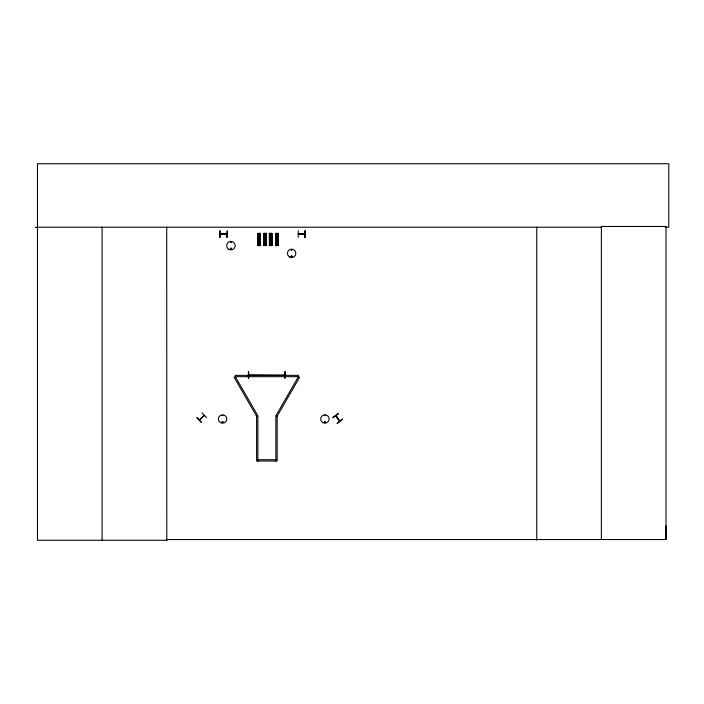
<?xml version="1.0" encoding="UTF-8"?>
<svg xmlns="http://www.w3.org/2000/svg" width="704" height="704" viewBox="0 0 704 704"><rect width="100%" height="100%" fill="white"/><g stroke="black" fill="none" stroke-linecap="round" stroke-linejoin="round"><path stroke-width="1.06" d="M665.509 227.207L668.8 227.207L668.8 163.733L37.47 163.733L37.47 540.267L166.813 540.267L166.725 539.528L665.993 539.528L666.09 525.914M231.299 248.89C230.666 247.139 230.182 250.316 231.361 248.785M231.563 248.785C228.853 250.738 231.211 246.875 231.334 248.362M222.218 415.492L222.939 415.58L222.262 415.404M222.966 422.233C221.716 420.578 222.71 423.914 222.904 421.802M291.016 256.335C292.142 258.676 292.486 254.725 291.122 256.203M292.081 256.626C291.28 254.98 291.086 257.77 291.993 256.705M325.266 415.58L324.65 415.228L325.072 415.774M325.494 422.286C323.726 419.874 325.054 424.653 325.336 421.696M335.711 415.941L339.618 421.247M335.958 416.337C335.35 413.336 340.877 423.078 339.478 420.596M231.229 242.334L230.727 241.833L230.991 242.475M222.059 421.819C223.344 424.565 222.763 419.575 222.156 422.55M324.562 421.925C325.442 423.826 324.993 420.358 324.623 422.409M298.258 233.913L299.006 234.142L298.258 234.15M284.786 375.144L284.029 374.915L284.777 374.915M220.141 234.054L220.933 234.362M226.098 234.291L226.732 234.362M304.982 233.869L304.234 234.106L304.946 234.159M304.982 234.106L298.399 234.186M248.758 374.915L284.689 375.17M248.758 375.144L249.41 374.889M196.847 417.762L201.485 422.638M202.022 412.896L206.703 417.727M199.399 419.822L204.098 415.307M204.459 415.483L199.637 419.971M333.027 417.718L338.413 413.679M332.825 417.446L338.263 413.477M298.39 233.878L304.841 233.798M249.366 375.179L248.899 375.214M220.282 234.018L226.732 234.018M265.012 245.414L265.144 244.886M270.618 245.414L270.794 244.886M276.892 244.904L277.112 245.414M291.641 250.237L291.544 249.515L291.729 250.193M257.796 233.42L260.392 233.385L260.471 245.538L257.928 245.573L257.796 233.42L258.086 245.573M271.885 233.385L269.298 233.42L269.421 245.573L272.017 245.538L271.832 233.385M226.873 234.362L220.255 234.291L226.873 234.432M221.637 234.52L225.5 234.476M257.99 234.652L260.234 234.634M263.877 234.652L266.121 234.634M269.482 234.652L271.726 234.634M275.836 234.652L278.08 234.634M257.998 235.479L260.242 235.453M263.886 235.479L266.13 235.453M269.491 235.479L271.735 235.453M275.845 235.479L278.089 235.453M258.007 236.711L260.251 236.685M263.894 236.711L266.138 236.685M269.5 236.711L271.744 236.685M275.854 236.711L278.098 236.685M258.016 237.811L260.26 237.785M263.903 237.811L266.147 237.785M269.509 237.811L271.753 237.785M275.862 237.811L278.106 237.785M258.034 239.043L260.278 239.017M263.921 239.043L266.165 239.017M269.526 239.043L271.77 239.017M275.88 239.043L278.124 239.017M258.095 244.332L260.339 244.306M263.982 244.332L266.226 244.306M269.588 244.332L271.832 244.306M275.942 244.332L278.186 244.306M257.726 244.781L260.718 244.746M263.613 244.684L266.596 244.649M269.218 244.684L272.21 244.649M259.389 244.904L259.362 245.344M263.613 244.781L266.605 244.746M269.218 244.781L272.21 244.746M275.572 244.781L278.564 244.746M266.411 245.538L263.815 245.573L263.683 233.42L266.279 233.385L266.358 245.538M298.232 230.666L298.232 237.398M248.362 371.668L248.433 378.4M284.108 375.153L284.715 375.144M35.2 227.471L37.47 227.462M37.47 227.207L601.374 227.207M219.771 230.806L219.798 237.538M221.637 234.265L225.5 234.265M226.873 237.538L227.242 230.806L226.89 237.538M257.902 459.721L275.845 459.721M291.342 257.03L291.034 256.511M197.058 417.578L201.67 422.47M336.556 416.997L338.826 420.112M278.089 233.385L278.194 245.538L277.948 233.385M278.018 245.546L277.508 233.394M277.455 233.394L277.596 245.546M277.42 245.546L276.734 245.555M276.382 233.411L276.566 245.573M276.258 233.42L276.417 245.573M276.091 233.42L276.267 245.573M275.986 233.42L276.074 245.573M275.818 233.42L275.95 245.573M271.735 233.385L271.841 245.538M271.586 233.385L271.665 245.546M271.436 233.394L271.524 245.546L271.269 233.394M271.102 233.394L271.242 245.546M270.081 233.411L270.16 245.573M269.931 233.42L270.037 245.573M269.738 233.42L269.861 245.573L269.632 233.42M269.447 233.42L269.597 245.573M266.103 233.385L266.235 245.538M265.927 233.385L266.059 245.546M265.786 233.394L265.971 245.546M265.663 233.394L265.778 245.546M265.549 233.394L265.637 245.546M265.461 245.546L264.774 245.555M264.466 233.411L264.554 245.573M264.299 233.42L264.405 245.573M264.176 233.42L264.264 245.573L264.026 233.42M263.859 233.42L263.991 245.573M260.348 245.538L260.19 233.385L260.172 245.546M259.952 233.394L260.031 245.546M259.776 233.394L259.89 245.546M259.662 233.394L259.732 245.546M259.574 245.546L258.887 245.555M258.579 233.411L258.72 245.573M258.562 245.573L258.245 233.42M257.972 233.42L258.227 245.573M305.008 230.622L305.096 237.354M248.644 371.668L248.688 378.391M665.993 539.528L665.993 226.477L601.374 226.477L601.374 539.528M536.747 227.207L536.747 540.267M275.845 461.032L275.845 416.178L277.156 416.178L299.578 377.326L298.443 376.675L235.303 376.675L234.168 377.326L256.59 416.178L256.59 461.032L277.156 461.032L277.156 416.178L276.021 415.518L298.443 376.675L298.443 375.364L235.303 375.364L235.303 376.675L257.726 415.518L256.59 416.178L257.902 416.178L257.902 461.032M220.053 230.806L220.053 237.538M166.716 227.207L166.813 540.267M102.098 227.207L102.098 540.267M258.667 238.286C259.292 240.187 260.128 236.931 258.667 238.286M264.554 238.286C265.179 240.187 266.015 236.931 264.554 238.286M270.16 238.286C270.785 240.187 271.621 236.931 270.16 238.286M276.514 238.286C277.147 240.187 277.974 236.931 276.514 238.286M342.434 419.188L337.216 423.456L342.434 419.188M278.238 233.385L275.651 233.42L275.792 245.573L278.37 245.538L278.238 233.385M305.334 230.622L305.008 237.354L305.334 230.622M285.138 371.659L284.803 378.391L285.102 371.659M289.546 256.995A4.198 4.198 0 0 0 295.838 253.361A4.198 4.198 0 0 0 289.546 249.726A4.198 4.198 0 0 0 289.546 256.995M228.782 249.33A4.259 4.259 0 0 0 235.162 245.643A4.259 4.259 0 0 0 228.782 241.956A4.259 4.259 0 0 0 228.782 249.33M322.81 422.62A4.198 4.198 0 0 0 329.102 418.977A4.198 4.198 0 0 0 322.81 415.342A4.198 4.198 0 0 0 322.81 422.62M220.484 422.62A4.198 4.198 0 0 0 226.776 418.977A4.198 4.198 0 0 0 220.484 415.342A4.198 4.198 0 0 0 220.484 422.62"/></g></svg>
